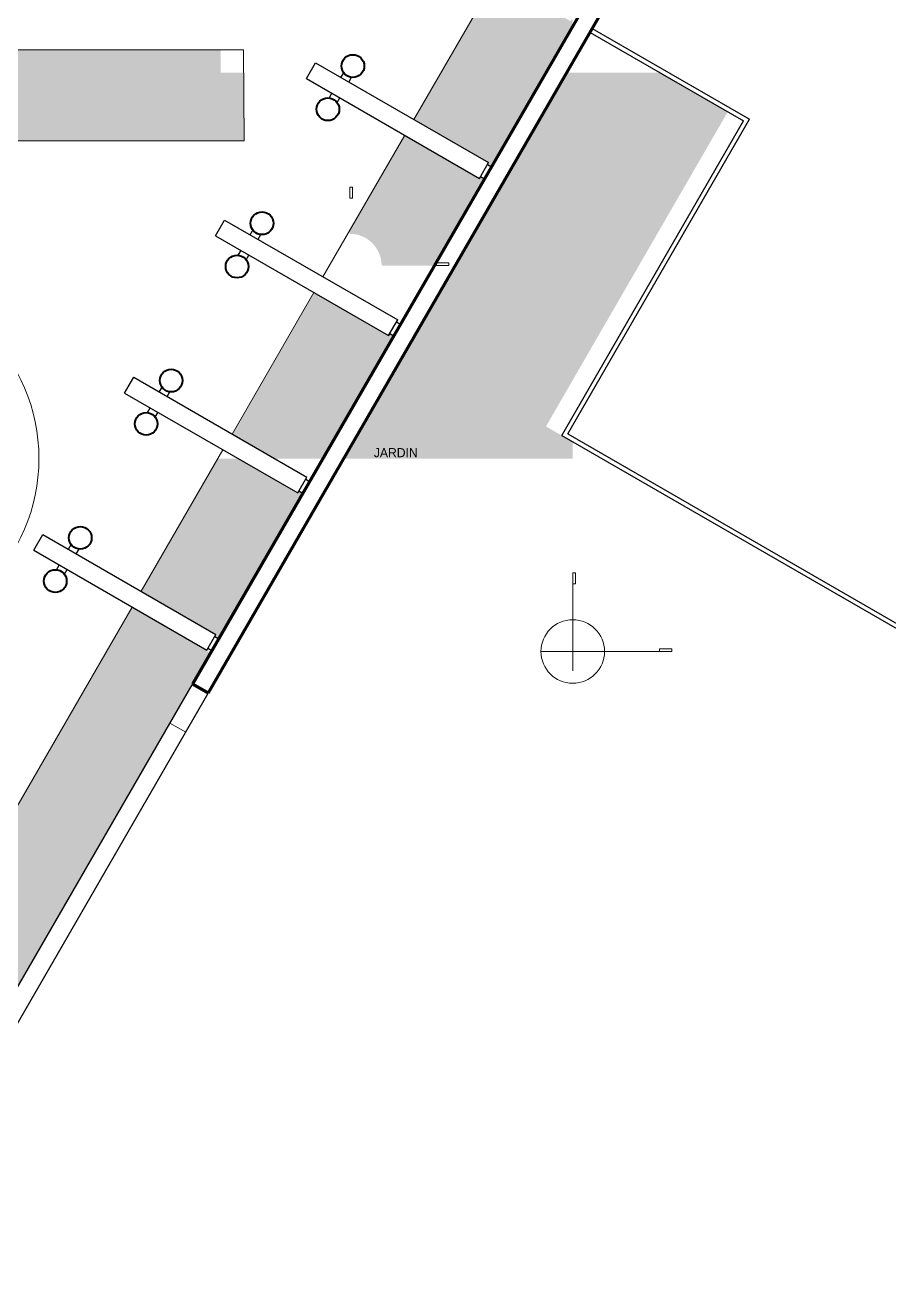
# Model space of a CAD drawing. Header units: millimetres. Extents: x 255 to 764, y 60 to 269.
# Drawn here: x 646.3 to 684.3, y 93.3 to 148.3 of the extents above; entities that cross this region are included whole.
import ezdxf

# ---------------------------------------------------------------- set-up
doc = ezdxf.new("R2010")
doc.units = ezdxf.units.MM
for name, color, linetype, lineweight in [('ARBOLES A', 1, 'Continuous', 9), ('AUTOS', 1, 'Continuous', 9), ('BANQUETA', 2, 'Continuous', 20), ('FACHADA 01', 6, 'Continuous', 60), ('FACHADA 03', 4, 'Continuous', 40), ('FACHADA 04', 3, 'Continuous', 30), ('TEXTO 02', 1, 'Continuous', 13)]:
    doc.layers.add(name, color=color, linetype=linetype, lineweight=lineweight)

msp = doc.modelspace()

# ---------------------------------------------------------------- hatches: boundary and pattern name
at = {"layer": 'ARBOLES A', "lineweight": 0}
h = msp.add_hatch(dxfattribs=at)
h.set_pattern_fill('AR-SAND', color=256, scale=0.02, style=0)
h.set_pattern_definition([(37.5, (466.1851, -363.19664), (-0.0320006, 0.9788265), [0, -0.77216, 0, -0.8636, 0, -0.8255]), (7.5, (466.1851, -363.1966), (0.8990466, 1.4336502), [0, -0.41656, 0, -0.69596, 0, -0.2667]), (327.5, (465.5603, -363.1966), (1.5819847, 0.0028744), [0, -0.254, 0, -0.9144, 0, -1.1938]), (317.5, (465.5603, -363.1966), (1.527113, 0.4458586), [0, -0.127, 0, -0.59944, 0, -0.6858])])
h.paths.add_polyline_path([(644.671, 103.729), (640.795, 103.729, -0.414214), (639.395, 102.329), (639.395, 95.229), (639.764, 95.229)])
h.paths.add_polyline_path([(639.395, 102.329, -0.026288), (639.249, 102.336), (635.145, 95.229), (639.395, 95.229)])
h.paths.add_polyline_path([(649.579, 112.229), (644.96, 112.229), (640.528, 104.552, -0.158489), (640.795, 103.729), (643.213, 103.729), (643.213, 103.845), (643.76, 103.845), (643.76, 103.729), (644.671, 103.729)])
h.paths.add_polyline_path([(653.638, 119.259), (654.486, 120.729), (649.867, 120.729), (644.96, 112.229), (649.579, 112.229)])
h.paths.add_polyline_path([(650.999, 122.688), (649.867, 120.729), (654.255, 120.729), (654.289, 120.788)])
h.paths.add_polyline_path([(654.895, 129.229), (654.775, 129.229), (651.399, 123.381), (654.689, 121.481), (654.639, 121.394), (654.813, 121.294), (654.895, 121.438)])
h.paths.add_polyline_path([(658.513, 127.703), (658.339, 127.803), (658.289, 127.716), (655.67, 129.229), (654.895, 129.229), (654.895, 121.438)])
h.paths.add_polyline_path([(662.513, 134.631), (662.339, 134.731), (662.289, 134.644), (658.999, 136.544), (655.399, 130.309), (657.27, 129.229), (659.394, 129.229)])
h.paths.add_polyline_path([(666.513, 141.559), (666.339, 141.659), (666.289, 141.573), (662.999, 143.473), (660.581, 139.284), (660.581, 139.129, -0.414214), (661.981, 137.729), (664.301, 137.729)])
h.paths.add_polyline_path([(669.209, 146.229), (664.59, 146.229), (663.399, 144.165), (666.689, 142.265), (666.639, 142.179), (666.813, 142.079)])
h.paths.add_polyline_path([(670.395, 146.229), (670.132, 146.229), (665.225, 137.729), (670.395, 137.729)])
h.paths.add_polyline_path([(677.218, 144.501), (674.225, 146.229), (670.395, 146.229), (670.395, 137.729), (673.308, 137.729)])
h.paths.add_polyline_path([(670.395, 137.729), (665.225, 137.729), (660.317, 129.229), (670.395, 129.229), (670.395, 129.964), (669.218, 130.644), (670.395, 132.684)])
h.paths.add_polyline_path([(673.308, 137.729), (670.395, 137.729), (670.395, 132.684)])
h.paths.add_polyline_path([(670.395, 148.284), (670.395, 148.555), (670.339, 148.587), (670.289, 148.501), (666.999, 150.401), (664.59, 146.229), (669.209, 146.229)])
h.paths.add_polyline_path([(670.395, 153.329, -0.285583), (669.14, 154.11), (667.399, 151.094), (670.395, 149.363)])
h.paths.add_polyline_path([(674.116, 154.729), (671.795, 154.729, -0.414214), (670.395, 153.329), (670.395, 149.363), (670.689, 149.194), (670.639, 149.107), (670.813, 149.007)])
h.paths.add_polyline_path([(626.895, 154.729), (625.295, 154.729, -0.414214), (623.895, 153.329), (623.895, 146.229), (626.895, 146.229)])
h.paths.add_polyline_path([(626.895, 146.229), (623.895, 146.229), (623.895, 141.189), (624.013, 141.189), (624.013, 140.705), (623.895, 140.705), (623.895, 139.129, -0.414214), (625.295, 137.729), (626.895, 137.729)])
h.paths.add_polyline_path([(626.895, 137.729), (625.295, 137.729, -0.414214), (623.895, 136.329), (623.895, 129.229), (626.895, 129.229)])
h.paths.add_polyline_path([(626.895, 129.229), (623.895, 129.229), (623.895, 124.189), (624.013, 124.189), (624.013, 123.705), (623.895, 123.705), (623.895, 122.129, -0.414214), (625.295, 120.729), (626.895, 120.729)])
h.paths.add_polyline_path([(626.895, 120.729), (625.295, 120.729, -0.414214), (623.895, 119.329), (623.895, 112.229), (626.895, 112.229)])
h.paths.add_polyline_path([(626.895, 112.229), (623.895, 112.229), (623.895, 107.189), (624.013, 107.189), (624.013, 106.705), (623.895, 106.705), (623.895, 105.129, -0.414214), (625.295, 103.729), (626.895, 103.729)])
h.paths.add_polyline_path([(626.895, 103.729), (625.295, 103.729, -0.414214), (623.895, 102.329), (623.895, 95.229), (626.895, 95.229)])
h.paths.add_polyline_path([(638.032, 112.229), (630.895, 112.229), (630.895, 106.229), (634.568, 106.229)])
h.paths.add_polyline_path([(639.395, 114.591), (639.395, 116.229), (630.895, 116.229), (630.895, 112.229), (638.032, 112.229)])
h.paths.add_polyline_path([(639.395, 146.229), (630.895, 146.229), (630.895, 143.229), (639.395, 143.229)])
h.paths.add_polyline_path([(654.895, 146.229), (639.395, 146.229), (639.395, 143.229), (654.895, 143.229)])
h.paths.add_polyline_path([(655.904, 146.229), (654.895, 146.229), (654.895, 143.229), (655.93, 143.229)])
h.paths.add_polyline_path([(654.895, 147.229), (639.395, 147.229), (639.395, 146.229), (654.895, 146.229)])
h.paths.add_polyline_path([(639.395, 147.229), (630.895, 147.229), (630.895, 146.229), (639.395, 146.229)])
h.paths.add_polyline_path([(623.895, 112.229), (622.895, 112.229), (622.895, 104.708, -0.201566), (623.895, 105.129), (623.895, 107.189)])
h.paths.add_polyline_path([(623.895, 119.329, -0.201566), (622.895, 119.749), (622.895, 112.229), (623.895, 112.229)])
h.paths.add_polyline_path([(623.895, 129.229), (622.895, 129.229), (622.895, 121.708, -0.201566), (623.895, 122.129), (623.895, 124.189)])
h.paths.add_polyline_path([(623.895, 136.329, -0.201566), (622.895, 136.749), (622.895, 129.229), (623.895, 129.229)])
h.paths.add_polyline_path([(623.895, 146.229), (622.895, 146.229), (622.895, 138.708, -0.201566), (623.895, 139.129), (623.895, 141.189)])
h.paths.add_polyline_path([(623.895, 153.329, -0.201566), (622.895, 153.749), (622.895, 146.229), (623.895, 146.229)])
h.paths.add_polyline_path([(623.895, 102.329, -0.201566), (622.895, 102.749), (622.895, 95.229), (623.895, 95.229)])

# ---------------------------------------------------------------- linework, layer by layer
msp.add_line((671.256, 148.174), (678.184, 144.174))
at = {"layer": 'ARBOLES A'}
for p, q in [((670.395, 119.88), (670.395, 124.189)), ((668.984, 120.729), (674.76, 120.729))]:
    msp.add_line(p, q, dxfattribs=at)
for points in [[(660.581, 141.189), (660.698, 141.189), (660.698, 140.705), (660.581, 140.705)], [(664.945, 137.729), (664.398, 137.729), (664.398, 137.845), (664.945, 137.845)], [(670.395, 124.189), (670.513, 124.189), (670.513, 123.705), (670.395, 123.705)], [(674.76, 120.729), (674.213, 120.729), (674.213, 120.845), (674.76, 120.845)]]:
    msp.add_lwpolyline(points, close=True, dxfattribs=at)
msp.add_circle((670.395, 120.729), 1.4, dxfattribs=at)
at = {"layer": 'AUTOS'}
for p, q in [((653.638, 119.259), (654.331, 118.859)), ((653.663, 119.302), (654.356, 118.902)), ((652.663, 117.57), (653.356, 117.17))]:
    msp.add_line(p, q, dxfattribs=at)
at = {"layer": 'BANQUETA'}
for p, q in [((663.399, 144.165), (666.999, 150.401)), ((663.399, 144.165), (666.999, 150.401)), ((630.895, 147.229), (655.895, 147.229)), ((655.895, 147.229), (655.93, 143.229)), ((630.895, 143.229), (655.93, 143.229)), ((659.399, 137.237), (662.999, 143.473)), ((659.399, 137.237), (662.999, 143.473)), ((655.399, 130.309), (658.999, 136.544)), ((655.399, 130.309), (658.999, 136.544)), ((651.399, 123.381), (654.999, 129.616)), ((634.568, 94.229), (650.999, 122.688))]:
    msp.add_line(p, q, dxfattribs=at)
msp.add_circle((638.895, 129.229), 8, dxfattribs=at)
at = {"layer": 'FACHADA 01'}
for p, q in [((653.663, 119.302), (703.863, 206.251)), ((653.671, 119.297), (703.871, 206.246)), ((654.347, 118.907), (683.147, 168.79)), ((654.356, 118.902), (683.156, 168.785)), ((653.663, 119.302), (654.356, 118.902)), ((653.668, 119.311), (654.361, 118.911))]:
    msp.add_line(p, q, dxfattribs=at)
at = {"layer": 'FACHADA 03', "linetype": 'Continuous', "lineweight": 30, "ltscale": 0.2}
msp.add_line((670.184, 130.318), (678.184, 144.174), dxfattribs=at)
at = {"layer": 'FACHADA 03'}
for centre in [(660.717, 146.522), (659.617, 144.616), (656.717, 139.593), (655.617, 137.688), (652.717, 132.665), (651.617, 130.76), (648.717, 125.737), (647.617, 123.832)]:
    msp.add_circle(centre, 0.5, dxfattribs=at)
at = {"layer": 'FACHADA 04'}
for p, q in [((671.156, 148.001), (677.911, 144.101)), ((658.668, 145.973), (659.068, 146.665)), ((659.068, 146.665), (666.689, 142.265)), ((658.668, 145.973), (666.289, 141.573)), ((660.194, 146.015), (660.315, 146.225)), ((660.541, 145.815), (660.662, 146.025)), ((659.673, 145.113), (659.794, 145.323)), ((660.02, 144.913), (660.141, 145.123)), ((669.911, 130.244), (677.911, 144.101)), ((670.184, 130.318), (678.184, 144.174)), ((666.289, 141.573), (666.689, 142.265)), ((666.639, 142.179), (666.689, 142.265)), ((666.639, 142.179), (666.813, 142.079)), ((666.339, 141.659), (666.289, 141.573)), ((666.339, 141.659), (666.513, 141.559)), ((654.668, 139.044), (655.068, 139.737)), ((655.068, 139.737), (662.689, 135.337)), ((656.194, 139.087), (656.315, 139.297)), ((654.668, 139.044), (662.289, 134.644)), ((656.541, 138.887), (656.662, 139.097)), ((655.673, 138.185), (655.794, 138.394)), ((656.02, 137.985), (656.141, 138.194)), ((662.289, 134.644), (662.689, 135.337)), ((662.639, 135.251), (662.689, 135.337)), ((662.339, 134.731), (662.289, 134.644)), ((662.339, 134.731), (662.513, 134.631)), ((662.639, 135.251), (662.813, 135.151)), ((650.668, 132.116), (651.068, 132.809)), ((651.068, 132.809), (658.689, 128.409)), ((650.668, 132.116), (658.289, 127.716)), ((652.194, 132.159), (652.315, 132.368)), ((652.541, 131.959), (652.662, 132.168)), ((651.673, 131.257), (651.794, 131.466)), ((652.02, 131.057), (652.141, 131.266)), ((670.184, 130.318), (697.897, 114.318)), ((669.911, 130.244), (697.797, 114.144)), ((658.289, 127.716), (658.689, 128.409)), ((658.639, 128.322), (658.689, 128.409)), ((658.639, 128.322), (658.813, 128.222)), ((658.339, 127.803), (658.289, 127.716)), ((658.339, 127.803), (658.513, 127.703)), ((646.668, 125.188), (647.068, 125.881)), ((647.068, 125.881), (654.689, 121.481)), ((648.194, 125.231), (648.315, 125.44)), ((646.668, 125.188), (654.289, 120.788)), ((648.541, 125.031), (648.662, 125.24)), ((647.673, 124.329), (647.794, 124.538)), ((648.02, 124.129), (648.141, 124.338)), ((654.289, 120.788), (654.689, 121.481)), ((654.639, 121.394), (654.689, 121.481)), ((654.639, 121.394), (654.813, 121.294)), ((654.339, 120.875), (654.289, 120.788)), ((654.339, 120.875), (654.513, 120.775)), ((631.565, 81.029), (653.638, 119.259)), ((632.489, 81.029), (654.331, 118.859)), ((653.638, 119.259), (654.331, 118.859))]:
    msp.add_line(p, q, dxfattribs=at)

# ---------------------------------------------------------------- texts
at = {"layer": 'TEXTO 02', "insert": (661.64, 129.689), "char_height": 0.4, "width": 25.7414, "attachment_point": 1}
msp.add_mtext('JARDIN', dxfattribs=at)

doc.saveas('drawing.dxf')
